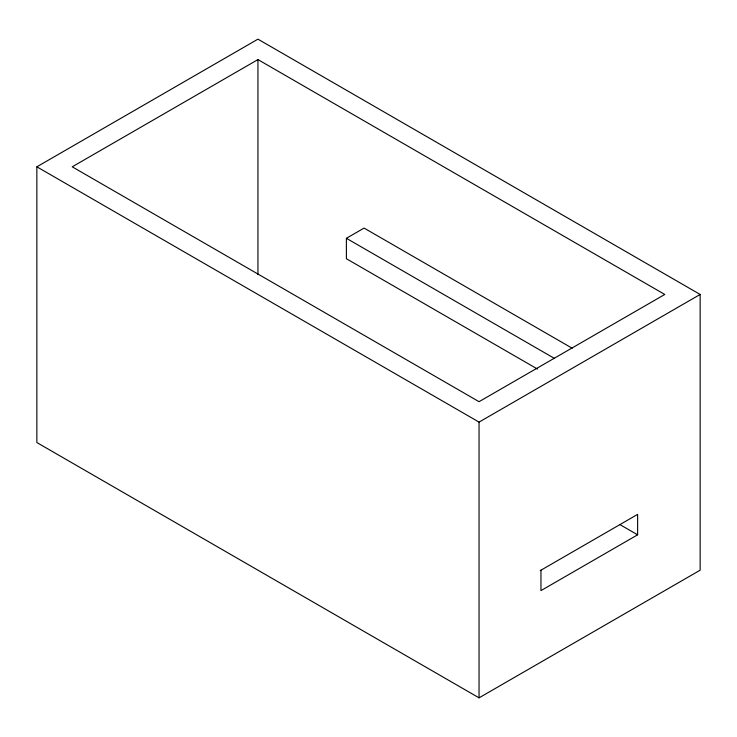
<?xml version="1.0" encoding="UTF-8"?>
<svg xmlns="http://www.w3.org/2000/svg" width="737" height="737" viewBox="0 0 737 737"><rect width="100%" height="100%" fill="white"/><g stroke="black" fill="none" stroke-linecap="round" stroke-linejoin="round"><path stroke-width="1.11" d="M36.85 166.811L257.95 39.162L700.15 294.459L700.15 570.189L479.05 697.838L36.85 442.541L36.85 166.811L479.05 422.108L700.15 294.459M257.95 59.586L72.226 166.811L479.05 401.683L664.774 294.459L257.95 59.586L257.95 274.634M537.559 369.09L346.39 258.724L346.39 238.3L364.078 228.083L572.179 348.223M540.212 570.622L637.625 514.38L637.625 534.804L540.958 590.613L540.958 570.189M346.39 238.3L554.491 358.44M619.937 524.597L637.625 534.804M479.05 422.108L479.05 697.838"/></g></svg>
